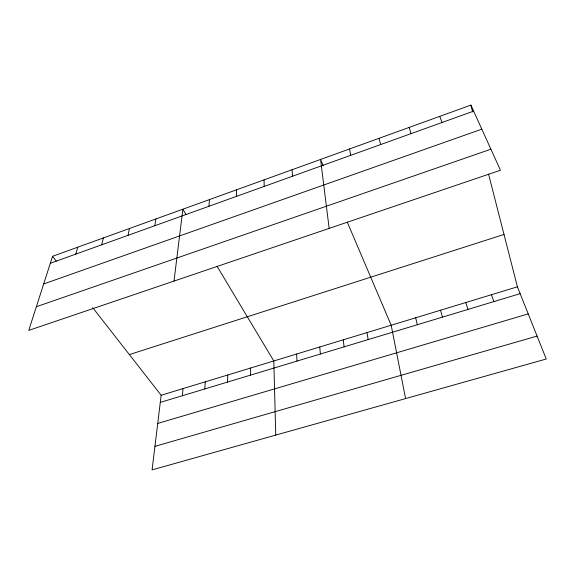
<?xml version="1.0" encoding="UTF-8"?>
<svg xmlns="http://www.w3.org/2000/svg" width="575" height="575" viewBox="0 0 575 575"><rect width="100%" height="100%" fill="white"/><g stroke="black" fill="none" stroke-linecap="round" stroke-linejoin="round"><path stroke-width="0.86" d="M250.585 375.108L250.621 368.022M236.325 196.427L236.533 189.815M227.52 382.073L227.779 374.979M204.786 388.944L205.253 381.829M208.948 206.267L209.472 199.597M182.376 395.715L183.044 388.592M92.697 307.654L161.151 395.255L152.073 469.89L546.25 359.016L517.414 286.824L488.542 174.045M174.009 281.082L182.864 209.214L186.02 214.482M154.776 225.731L155.911 218.953M127.995 235.362L129.418 228.527M101.66 244.821L103.371 237.942M75.778 254.121L77.754 247.2M52.569 256.299L28.75 330.402L500.458 170.243L470.889 105.11L52.569 256.299L56.314 261.1M50.327 263.271L473.628 111.147M43.678 283.957L481.807 129.167M36.362 306.734L490.906 149.205M129.368 354.581L504.009 234.456M161.151 395.255L517.414 286.824M160.281 402.392L520.145 293.66M157.722 423.437L528.231 313.893M154.934 446.351L537.086 336.073M217.055 266.275L273.801 360.971L275.756 435.095M323.287 165.816L320.57 159.44L329.159 228.404M347.243 222.065L391.187 325.242L405.583 398.583M439.731 116.373L442.053 122.489M491.417 294.738L493.853 301.602M465.8 302.529L467.964 309.422M409.134 127.427L411.06 133.63M440.565 310.213L442.448 317.134M470.889 105.11L472.621 111.895M379.09 138.287L380.621 144.569M415.696 317.781L417.321 324.724M349.571 148.961L350.728 155.315M367.03 332.594L368.151 339.581M343.225 339.839L344.102 346.847M319.75 346.984L320.39 354.013M292.071 169.74L292.524 176.23M296.614 354.027L297.023 361.071M264.062 179.86L264.177 186.415"/></g></svg>
